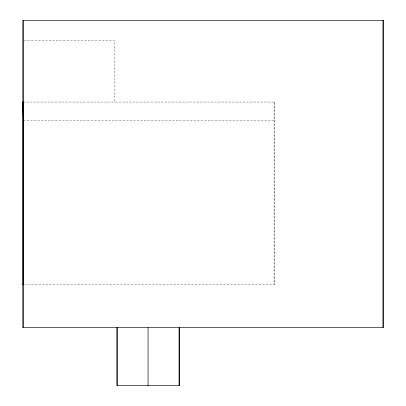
<?xml version="1.0" encoding="UTF-8"?>
<svg xmlns="http://www.w3.org/2000/svg" width="406" height="406" viewBox="0 0 406 406"><rect width="100%" height="100%" fill="white"/><g stroke="black" fill="none" stroke-linecap="round" stroke-linejoin="round"><path stroke-width="0.3" stroke-dasharray="2.03 1.52" d="M24.127 40.397L114.218 40.397L114.218 102.058M23.015 102.058L274.304 102.058L274.304 284.758L23.32 284.758M23.32 120.328L274.304 120.328M274.08 102.058L274.08 284.758"/><path stroke-width="0.61" d="M23.32 102.058L22.817 102.058L23.32 120.328M22.817 284.758L23.365 284.758M383.056 20.3L383.056 327.693M179.234 327.693L179.234 385.7L116.999 385.7L116.999 327.693M179.117 327.693L179.117 385.7M148.058 327.693L148.058 385.7M117.131 327.693L117.131 385.7M23.365 20.3L23.365 327.693M23.091 102.058L23.091 284.758M383.183 20.3L22.817 20.3L22.817 327.693L383.183 327.693L383.183 20.3"/></g></svg>
